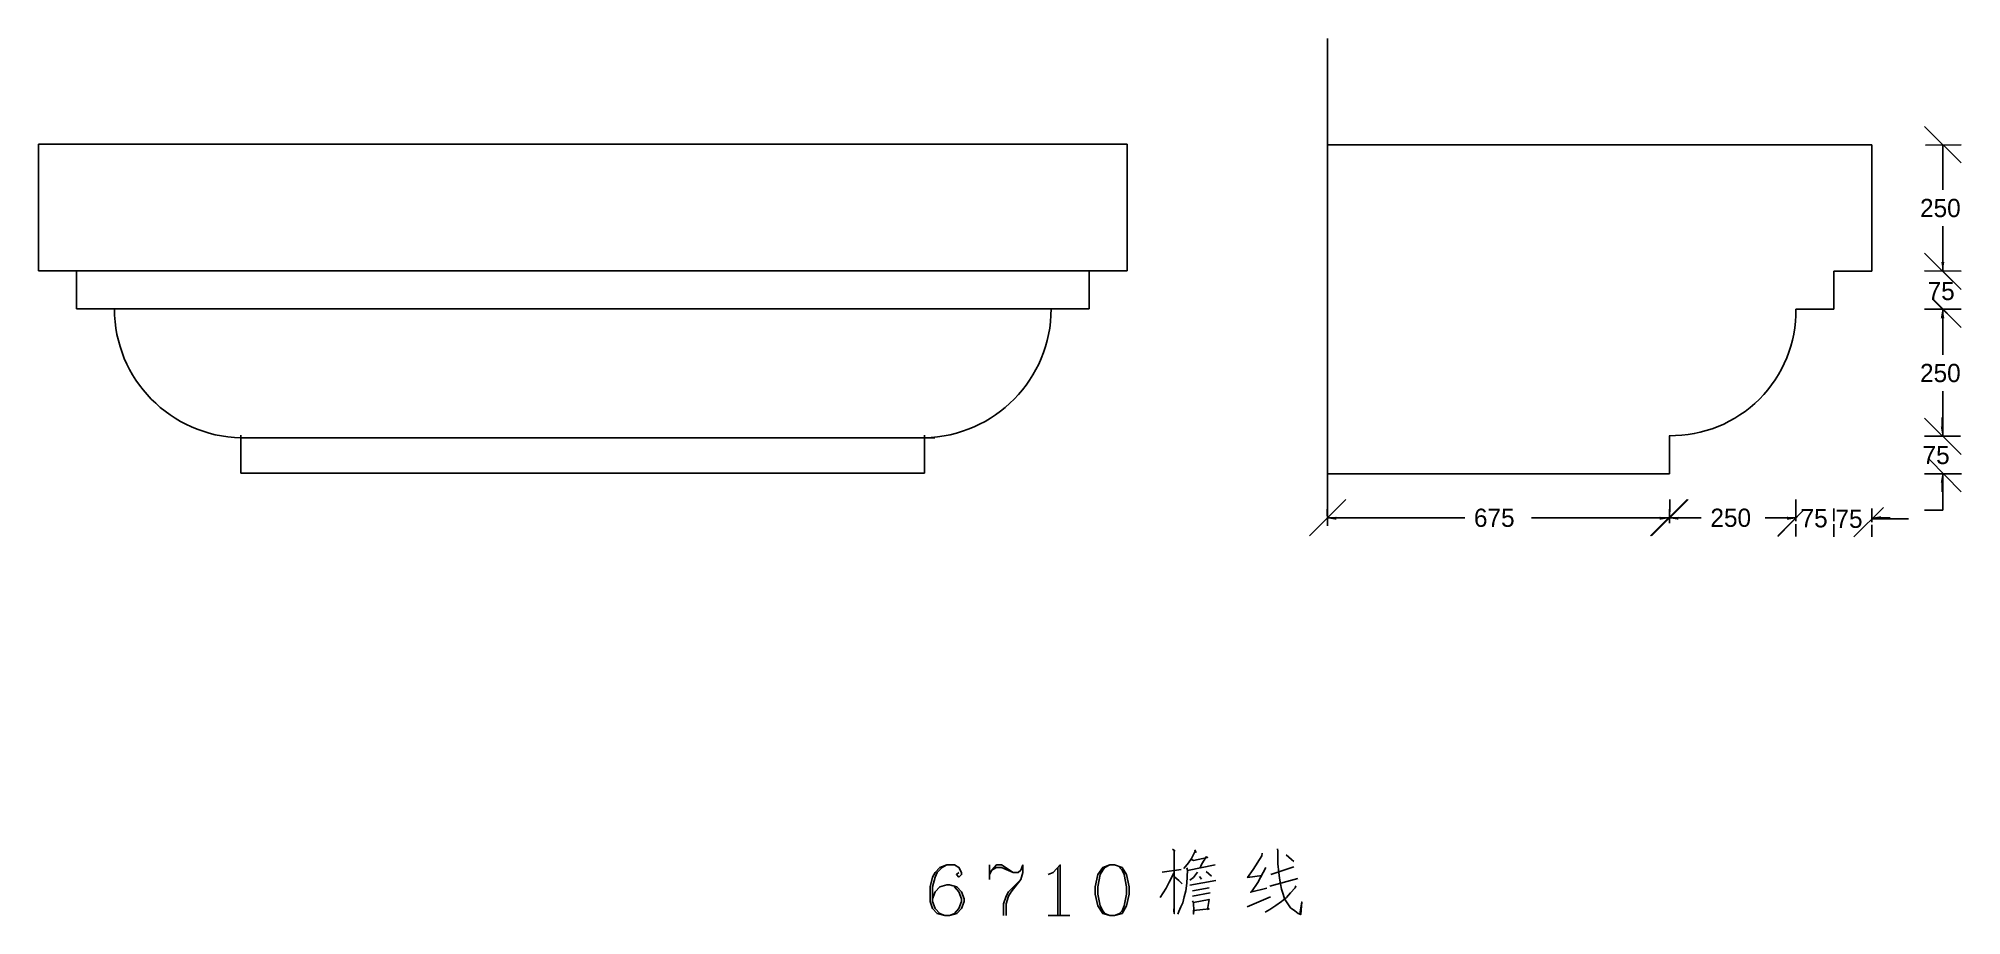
# Model space of a CAD drawing. Header units: metres. Extents: x -1.8 to 36.2, y -15.6 to 1.7.
import ezdxf

# ---------------------------------------------------------------- set-up
doc = ezdxf.new("R2010")
doc.units = ezdxf.units.M

msp = doc.modelspace()

# ---------------------------------------------------------------- linework, layer by layer
for p, q in [((23.66, 1.69), (23.66, -7.94)), ((36.17, -0.77), (35.45, -0.05)), ((8.95, -0.4), (-1.8, -0.4)), ((-1.8, -0.4), (-1.8, -2.9)), ((6.65, -0.4), (6.65, -0.4)), ((8.95, -0.4), (19.7, -0.4)), ((8.95, -0.4), (8.95, -0.4)), ((8.95, -0.4), (8.95, -0.4)), ((11.25, -0.4), (11.25, -0.4)), ((19.7, -0.4), (19.7, -2.9)), ((23.66, -0.41), (23.66, -0.41)), ((23.66, -0.41), (23.66, -6.91)), ((23.66, -0.41), (34.41, -0.41)), ((25.96, -0.41), (25.96, -0.41)), ((34.41, -0.41), (34.41, -2.91)), ((35.47, -0.42), (36.17, -0.41)), ((35.81, -0.41), (35.81, -1.3)), ((35.81, -2.91), (35.81, -2.02)), ((35.81, -2.91), (35.81, -2.19)), ((36.01, -3.11), (35.45, -2.55)), ((36.17, -3.27), (35.45, -2.55)), ((35.81, -2.73), (35.81, -2.55)), ((-1.8, -2.9), (-1.05, -2.9)), ((-1.05, -2.9), (-1.05, -3.65)), ((-1.05, -2.9), (18.95, -2.9)), ((18.95, -2.9), (18.95, -3.65)), ((19.7, -2.9), (18.95, -2.9)), ((34.41, -2.91), (33.66, -2.91)), ((33.66, -2.91), (33.66, -3.66)), ((35.45, -2.9), (36.17, -2.91)), ((-1.05, -3.65), (-0.3, -3.65)), ((18.2, -3.65), (-0.6, -3.65)), ((18.95, -3.65), (18.2, -3.65)), ((33.66, -3.66), (32.91, -3.66)), ((35.69, -3.66), (35.45, -3.66)), ((36.17, -4.02), (35.61, -3.47)), ((35.74, -3.66), (35.62, -3.66)), ((35.99, -3.66), (35.63, -3.66)), ((36.17, -4.02), (35.64, -3.48)), ((35.81, -3.66), (35.81, -4.56)), ((35.93, -3.66), (36.17, -3.66)), ((35.81, -3.84), (35.81, -4.02)), ((35.81, -4.02), (35.81, -4.02)), ((35.81, -6.17), (35.81, -5.28)), ((35.81, -6.17), (35.81, -5.45)), ((36.17, -6.53), (35.45, -5.81)), ((36.17, -6.53), (35.45, -5.81)), ((35.8, -5.98), (35.8, -5.8)), ((2.2, -6.9), (2.2, -6.15)), ((2.2, -6.2), (15.9, -6.2)), ((15.7, -6.9), (15.7, -6.15)), ((30.41, -6.91), (30.41, -6.16)), ((35.69, -6.17), (35.45, -6.17)), ((35.69, -6.17), (35.45, -6.17)), ((36.16, -6.17), (35.62, -6.17)), ((36.17, -7.27), (35.54, -6.62)), ((8.95, -6.9), (2.2, -6.9)), ((8.95, -6.9), (15.7, -6.9)), ((23.66, -6.91), (30.41, -6.91)), ((36.18, -6.91), (35.45, -6.91)), ((35.94, -6.91), (35.62, -6.91)), ((35.8, -7.09), (35.8, -7.27)), ((35.81, -6.91), (35.81, -7.63)), ((23.3, -8.14), (24.02, -7.42)), ((23.66, -7.66), (23.66, -7.42)), ((30.04, -8.14), (30.76, -7.42)), ((30.06, -8.14), (30.78, -7.42)), ((30.42, -7.66), (30.42, -7.42)), ((32.91, -7.66), (32.91, -7.42)), ((34.05, -8.16), (34.64, -7.58)), ((23.65, -7.74), (23.65, -7.61)), ((23.66, -7.78), (26.37, -7.78)), ((30.4, -7.78), (27.69, -7.78)), ((30.41, -7.89), (30.41, -7.61)), ((30.42, -7.78), (31.04, -7.78)), ((32.91, -7.78), (32.3, -7.78)), ((32.55, -8.14), (33.07, -7.62)), ((32.55, -8.15), (33.07, -7.62)), ((32.91, -7.85), (32.91, -7.61)), ((32.91, -7.91), (32.91, -8.15)), ((33.66, -7.72), (33.66, -7.6)), ((33.66, -7.85), (33.66, -7.61)), ((33.66, -7.91), (33.66, -8.15)), ((33.66, -7.92), (33.66, -8.16)), ((34.41, -7.87), (34.41, -7.6)), ((34.41, -7.8), (35.13, -7.8)), ((34.41, -7.92), (34.41, -8.16)), ((34.59, -7.78), (34.77, -7.78)), ((35.81, -7.63), (35.45, -7.63))]:
    msp.add_line(p, q)
for points in [[(20.6, -14.33), (20.64, -14.36), (20.63, -14.37), (20.63, -15.6), (20.62, -15.55), (20.62, -15.51)], [(21.04, -14.34), (21.06, -14.39), (21.04, -14.38), (20.97, -14.51), (20.91, -14.6), (20.82, -14.71)], [(22.37, -14.41), (22.36, -14.46), (22.19, -14.73), (22.08, -14.89), (22.37, -14.85)], [(22.67, -14.32), (22.68, -14.37), (22.68, -14.62), (22.7, -14.79), (22.71, -14.9), (22.73, -15.01), (22.75, -15.12), (22.78, -15.22), (22.81, -15.31), (22.86, -15.39), (22.93, -15.49), (23.01, -15.55), (23.08, -15.6), (23.13, -15.62), (23.15, -15.37), (23.11, -15.61)], [(16.38, -14.79), (16.33, -14.83), (16.38, -14.88), (16.43, -14.83), (16.43, -14.79), (16.38, -14.69), (16.29, -14.64), (16.14, -14.64), (16, -14.69), (15.91, -14.79), (15.86, -14.88), (15.81, -15.07), (15.81, -15.36), (15.86, -15.5), (15.95, -15.6), (16.1, -15.64), (16.19, -15.64), (16.34, -15.6), (16.43, -15.5), (16.48, -15.36), (16.48, -15.31), (16.43, -15.17), (16.34, -15.07), (16.19, -15.03), (16.14, -15.03), (16, -15.07), (15.91, -15.17), (15.86, -15.31)], [(16.14, -14.64), (16.05, -14.69), (15.95, -14.79), (15.91, -14.88), (15.86, -15.07), (15.86, -15.36), (15.91, -15.5), (16, -15.6), (16.1, -15.64)], [(16.98, -14.64), (16.98, -14.93)], [(16.98, -14.83), (17.03, -14.74), (17.12, -14.64), (17.22, -14.64), (17.45, -14.79), (17.55, -14.79), (17.6, -14.74), (17.64, -14.64)], [(17.03, -14.74), (17.12, -14.69), (17.22, -14.69), (17.45, -14.79)], [(17.64, -14.64), (17.64, -14.79), (17.6, -14.93), (17.41, -15.17), (17.36, -15.26), (17.31, -15.41), (17.31, -15.64)], [(18.14, -14.83), (18.24, -14.79), (18.38, -14.64), (18.38, -15.64)], [(18.33, -14.69), (18.33, -15.64)], [(19.36, -14.64), (19.22, -14.69), (19.12, -14.83), (19.07, -15.07), (19.07, -15.22), (19.12, -15.45), (19.22, -15.6), (19.36, -15.64), (19.45, -15.64), (19.6, -15.6), (19.69, -15.45), (19.74, -15.22), (19.74, -15.07), (19.69, -14.83), (19.6, -14.69), (19.45, -14.64), (19.36, -14.64), (19.26, -14.69), (19.22, -14.74), (19.17, -14.83), (19.12, -15.07), (19.12, -15.22), (19.17, -15.45), (19.22, -15.55), (19.26, -15.6), (19.36, -15.64)], [(19.45, -15.64), (19.55, -15.6), (19.6, -15.55), (19.64, -15.45), (19.69, -15.22), (19.69, -15.07), (19.64, -14.83), (19.6, -14.74), (19.55, -14.69)], [(20.62, -14.8), (20.53, -14.98), (20.47, -15.1), (20.41, -15.19), (20.35, -15.28)], [(20.77, -14.73), (20.39, -14.78)], [(20.88, -14.7), (20.89, -14.74), (20.88, -15), (20.86, -15.15), (20.83, -15.27), (20.8, -15.39), (20.76, -15.47), (20.72, -15.56), (20.7, -15.61)], [(20.89, -14.75), (21.44, -14.64)], [(21.09, -14.78), (21.01, -14.89), (20.94, -14.94)], [(20.97, -14.53), (21.01, -14.55), (21.29, -14.49), (21.26, -14.48), (21.17, -14.63), (21.14, -14.7)], [(21.26, -14.77), (21.37, -14.86)], [(22.44, -14.69), (22.28, -14.99), (22.16, -15.17), (22.14, -15.18), (22.46, -15.1)], [(22.54, -14.83), (22.99, -14.68)], [(22.99, -14.57), (22.95, -14.53), (22.84, -14.44)], [(16.19, -15.64), (16.29, -15.6), (16.38, -15.5), (16.43, -15.36), (16.43, -15.31), (16.38, -15.17), (16.29, -15.07)], [(17.6, -14.93), (17.36, -15.17), (17.31, -15.26), (17.26, -15.41), (17.26, -15.64)], [(20.64, -14.88), (20.72, -14.95), (20.79, -15.01)], [(20.94, -15.04), (21.45, -14.95)], [(21.32, -15.09), (20.99, -15.15)], [(20.99, -15.26), (21.34, -15.19)], [(21.13, -14.87), (21.17, -14.92)], [(23.03, -15.05), (23.02, -15.09), (22.93, -15.19), (22.85, -15.28), (22.75, -15.36), (22.64, -15.44), (22.52, -15.52), (22.43, -15.57)], [(22.52, -15.06), (23.07, -14.91)], [(20.99, -15.35), (21.01, -15.39), (21.02, -15.55), (21.01, -15.61), (21.01, -15.54), (21.32, -15.51), (21.29, -15.52), (21.32, -15.32), (21.01, -15.38)], [(22.07, -15.47), (22.53, -15.27)], [(18.14, -15.64), (18.57, -15.64)]]:
    msp.add_lwpolyline(points)
for centre, radius, start, end in [((2.25, -3.65), 2.55, 180.03, 268.83), ((15.65, -3.65), 2.55, 271.17, 359.97), ((30.44, -3.69), 2.47, 269.25, 0.76)]:
    msp.add_arc(centre, radius, start, end)
for points in [[(35.78, -2.73), (35.84, -2.73), (35.81, -2.91)], [(35.77, -3.84), (35.83, -3.84), (35.8, -3.66)], [(35.78, -3.84), (35.84, -3.84), (35.81, -3.66)], [(35.77, -5.98), (35.83, -5.98), (35.8, -6.16)], [(35.77, -7.09), (35.83, -7.09), (35.8, -6.91)], [(23.83, -7.76), (23.83, -7.82), (23.65, -7.79)], [(30.22, -7.76), (30.22, -7.82), (30.4, -7.79)], [(30.59, -7.76), (30.59, -7.82), (30.41, -7.79)], [(32.73, -7.76), (32.73, -7.82), (32.91, -7.79)], [(32.74, -7.76), (32.74, -7.82), (32.92, -7.79)], [(34.59, -7.75), (34.59, -7.81), (34.41, -7.78)]]:
    msp.add_solid(points)

# ---------------------------------------------------------------- texts
for s, p in [('250', (35.36, -1.84)), ('75', (35.51, -3.48)), ('250', (35.36, -5.1)), ('75', (35.41, -6.72)), ('675', (26.55, -7.96)), ('250', (31.22, -7.96)), ('75', (33, -7.97)), ('75', (33.69, -7.98))]:
    msp.add_text(s, height=0.36).set_placement(p)

doc.saveas('drawing.dxf')
